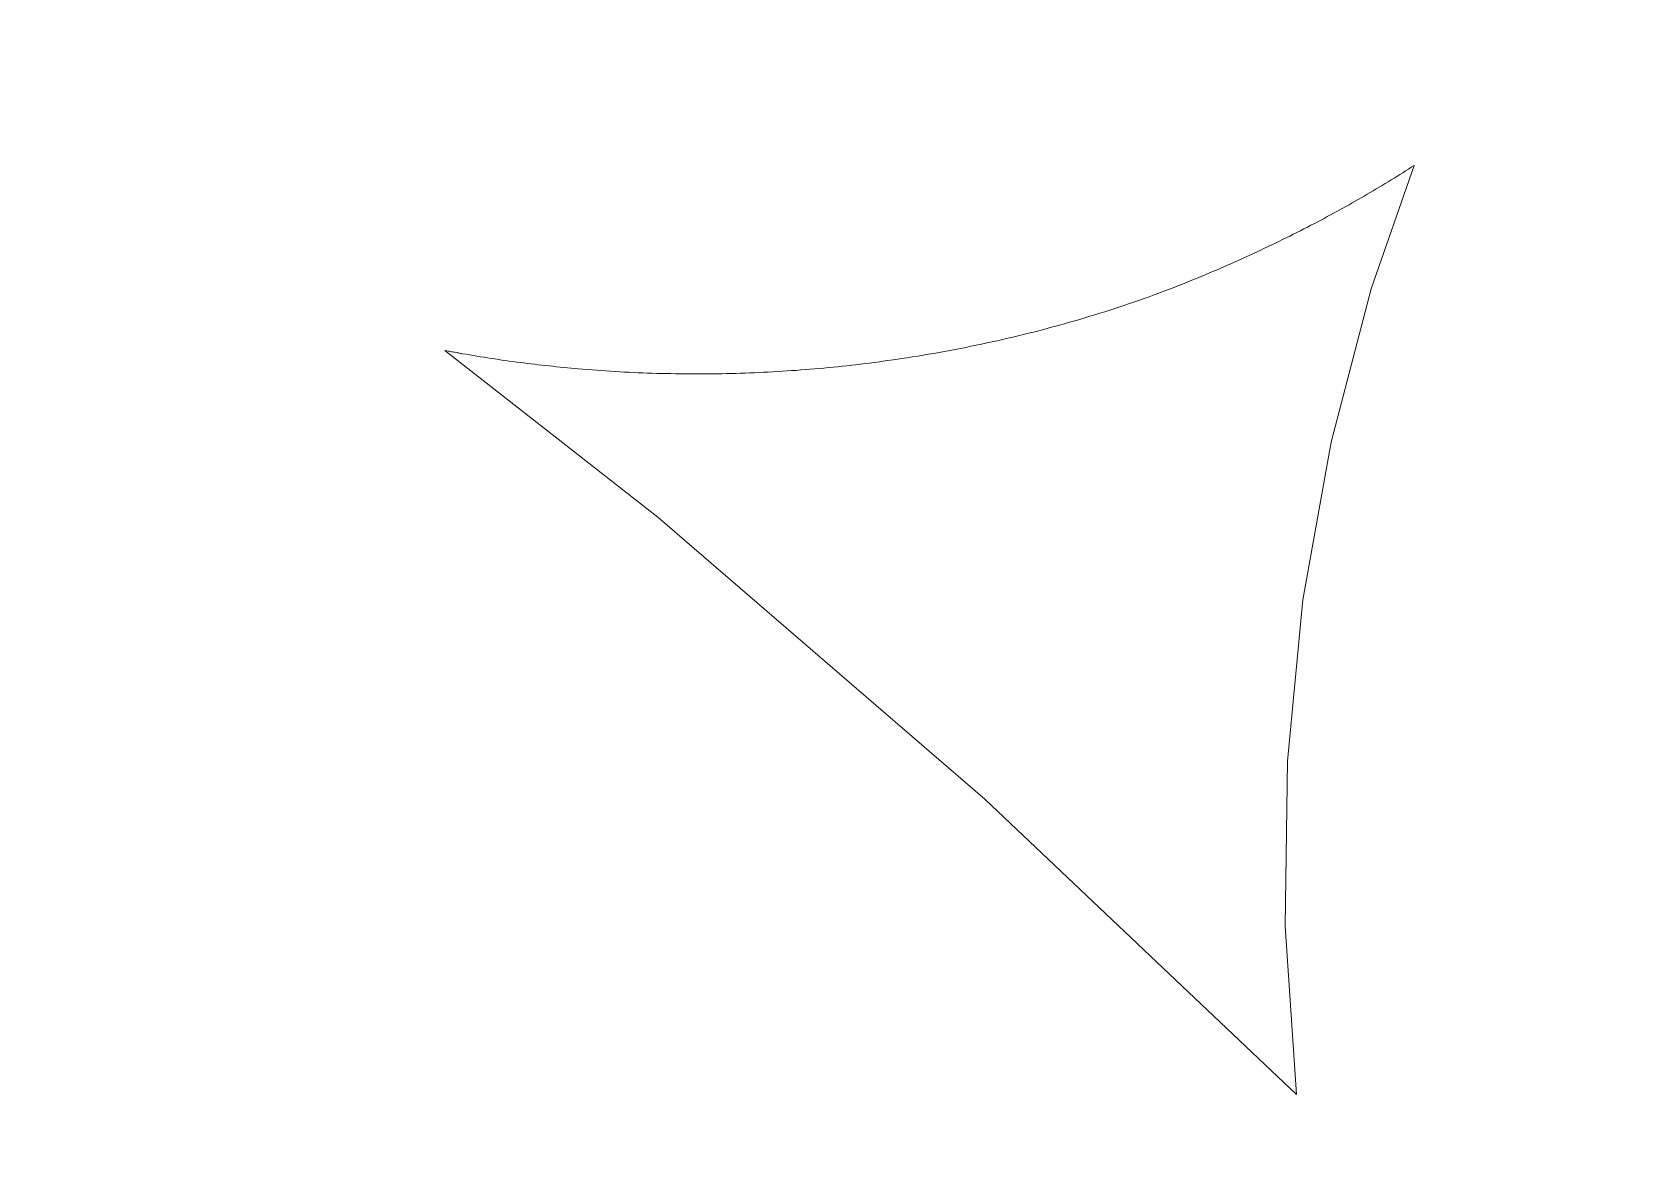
# Model space of a CAD drawing. Header units: centimetres. Extents: x -9.6 to 4.8, y -4.9 to 13.
# Drawn here: x -6.483 to -5.555, y 2.351 to 3.009 of the extents above; entities that cross this region are included whole.
import ezdxf

# ---------------------------------------------------------------- set-up
doc = ezdxf.new("R2010")
doc.units = ezdxf.units.CM
doc.header["$MEASUREMENT"] = 0
doc.layers.add('layer 1', color=7, linetype='Continuous')

msp = doc.modelspace()

# ---------------------------------------------------------------- linework, layer by layer
at = {"layer": 'layer 1', "color": 242, "lineweight": 9}
for points, knots in [([(-9.64025, 13.0189), (-9.64025, 13.0189), (-2.76854, 13.0189), (-2.76854, 13.0189), (-2.76854, 13.0189), (-2.76854, 13.0189), (-2.76854, -4.91628), (-2.76854, -4.91628), (-2.76854, -4.91628), (-2.76854, -4.91628), (-9.64025, -4.91628), (-9.64025, -4.91628), (-9.64025, -4.91628), (-9.64025, -4.91628), (-9.64025, 13.0189), (-9.64025, 13.0189)], [0, 0, 0, 0, 0.2, 0.2, 0.2, 0.2, 0.4, 0.4, 0.4, 0.4, 0.6, 0.6, 0.6, 0.6, 1, 1, 1, 1]), ([(-5.68258, 2.93207), (-5.68258, 2.93207), (-5.70745, 2.8606), (-5.70745, 2.8606), (-5.70745, 2.8606), (-5.70745, 2.8606), (-5.73076, 2.77169), (-5.73076, 2.77169), (-5.73076, 2.77169), (-5.73076, 2.77169), (-5.74706, 2.68035), (-5.74706, 2.68035), (-5.74706, 2.68035), (-5.74706, 2.68035), (-5.75602, 2.58679), (-5.75602, 2.58679), (-5.75602, 2.58679), (-5.75602, 2.58679), (-5.75738, 2.49113), (-5.75738, 2.49113), (-5.75738, 2.49113), (-5.75738, 2.49113), (-5.75085, 2.39358), (-5.75085, 2.39358), (-5.75085, 2.39358), (-5.75085, 2.39358), (-5.93129, 2.5648), (-5.93129, 2.5648), (-5.93129, 2.5648), (-5.93129, 2.5648), (-6.1209, 2.72823), (-6.1209, 2.72823), (-6.1209, 2.72823), (-6.1209, 2.72823), (-6.24426, 2.8248), (-6.24426, 2.8248), (-6.24426, 2.8248), (-6.24343, 2.82464), (-6.24259, 2.82449), (-6.24176, 2.82435), (-6.24176, 2.82435), (-6.24086, 2.82418), (-6.23999, 2.82401), (-6.23909, 2.82385), (-6.23909, 2.82385), (-6.23817, 2.82368), (-6.23726, 2.82351), (-6.23632, 2.82335), (-6.23632, 2.82335), (-6.23553, 2.8232), (-6.23471, 2.82305), (-6.23392, 2.82293), (-6.23392, 2.82293), (-6.22842, 2.82195), (-6.22289, 2.82105), (-6.21737, 2.8202), (-6.21737, 2.8202), (-6.2118, 2.81936), (-6.20624, 2.81857), (-6.20065, 2.81784), (-6.20065, 2.81784), (-6.19505, 2.81711), (-6.18942, 2.81645), (-6.18379, 2.81584), (-6.18379, 2.81584), (-6.17816, 2.81522), (-6.17253, 2.81467), (-6.1669, 2.81417), (-6.1669, 2.81417), (-6.1598, 2.81357), (-6.15269, 2.81305), (-6.14556, 2.81263), (-6.14556, 2.81263), (-6.13841, 2.81219), (-6.13124, 2.81186), (-6.12409, 2.81163), (-6.12409, 2.81163), (-6.11694, 2.8114), (-6.10977, 2.81128), (-6.10262, 2.81123), (-6.10262, 2.81123), (-6.09543, 2.81119), (-6.08825, 2.81126), (-6.08106, 2.8114), (-6.08106, 2.8114), (-6.07387, 2.81155), (-6.0667, 2.8118), (-6.05951, 2.81215), (-6.05951, 2.81215), (-6.05234, 2.81251), (-6.04519, 2.81294), (-6.03802, 2.81349), (-6.03802, 2.81349), (-6.03089, 2.81403), (-6.02374, 2.81465), (-6.01663, 2.8154), (-6.01663, 2.8154), (-6.00956, 2.81613), (-6.0025, 2.81695), (-5.99545, 2.81786), (-5.99545, 2.81786), (-5.98703, 2.81897), (-5.97861, 2.8202), (-5.97021, 2.82157), (-5.97021, 2.82157), (-5.96195, 2.82291), (-5.95372, 2.82439), (-5.94551, 2.82599), (-5.94551, 2.82599), (-5.93731, 2.82758), (-5.92916, 2.82931), (-5.92103, 2.83116), (-5.92103, 2.83116), (-5.91303, 2.833), (-5.90505, 2.83496), (-5.8971, 2.83704), (-5.8971, 2.83704), (-5.88914, 2.83913), (-5.88122, 2.84136), (-5.87334, 2.84371), (-5.87334, 2.84371), (-5.86561, 2.84603), (-5.85794, 2.84846), (-5.85028, 2.85103), (-5.85028, 2.85103), (-5.84272, 2.85359), (-5.83517, 2.85626), (-5.82769, 2.85907), (-5.82769, 2.85907), (-5.82039, 2.86183), (-5.81312, 2.8647), (-5.80593, 2.8677), (-5.80593, 2.8677), (-5.80009, 2.87016), (-5.79427, 2.87267), (-5.78848, 2.87521), (-5.78848, 2.87521), (-5.78277, 2.87775), (-5.77708, 2.88034), (-5.77143, 2.88301), (-5.77143, 2.88301), (-5.7658, 2.88563), (-5.76021, 2.88834), (-5.75467, 2.89111), (-5.75467, 2.89111), (-5.74921, 2.89382), (-5.74379, 2.8966), (-5.73839, 2.89943), (-5.73839, 2.89943), (-5.73351, 2.902), (-5.72867, 2.90462), (-5.72386, 2.90729), (-5.72386, 2.90729), (-5.71915, 2.90992), (-5.71444, 2.91258), (-5.70979, 2.91532), (-5.70979, 2.91532), (-5.70514, 2.91803), (-5.70051, 2.9208), (-5.69593, 2.92363), (-5.69593, 2.92363), (-5.69144, 2.92638), (-5.687, 2.9292), (-5.68258, 2.93207)], [0, 0, 0, 0, 0.02381, 0.02381, 0.02381, 0.02381, 0.047619, 0.047619, 0.047619, 0.047619, 0.071429, 0.071429, 0.071429, 0.071429, 0.095238, 0.095238, 0.095238, 0.095238, 0.119048, 0.119048, 0.119048, 0.119048, 0.142857, 0.142857, 0.142857, 0.142857, 0.166667, 0.166667, 0.166667, 0.166667, 0.190476, 0.190476, 0.190476, 0.190476, 0.214286, 0.214286, 0.214286, 0.214286, 0.238095, 0.238095, 0.238095, 0.238095, 0.261905, 0.261905, 0.261905, 0.261905, 0.285714, 0.285714, 0.285714, 0.285714, 0.309524, 0.309524, 0.309524, 0.309524, 0.333333, 0.333333, 0.333333, 0.333333, 0.357143, 0.357143, 0.357143, 0.357143, 0.380952, 0.380952, 0.380952, 0.380952, 0.404762, 0.404762, 0.404762, 0.404762, 0.428571, 0.428571, 0.428571, 0.428571, 0.452381, 0.452381, 0.452381, 0.452381, 0.47619, 0.47619, 0.47619, 0.47619, 0.5, 0.5, 0.5, 0.5, 0.52381, 0.52381, 0.52381, 0.52381, 0.547619, 0.547619, 0.547619, 0.547619, 0.571429, 0.571429, 0.571429, 0.571429, 0.595238, 0.595238, 0.595238, 0.595238, 0.619048, 0.619048, 0.619048, 0.619048, 0.642857, 0.642857, 0.642857, 0.642857, 0.666667, 0.666667, 0.666667, 0.666667, 0.690476, 0.690476, 0.690476, 0.690476, 0.714286, 0.714286, 0.714286, 0.714286, 0.738095, 0.738095, 0.738095, 0.738095, 0.761905, 0.761905, 0.761905, 0.761905, 0.785714, 0.785714, 0.785714, 0.785714, 0.809524, 0.809524, 0.809524, 0.809524, 0.833333, 0.833333, 0.833333, 0.833333, 0.857143, 0.857143, 0.857143, 0.857143, 0.880952, 0.880952, 0.880952, 0.880952, 0.904762, 0.904762, 0.904762, 0.904762, 0.928571, 0.928571, 0.928571, 0.928571, 0.952381, 0.952381, 0.952381, 0.952381, 1, 1, 1, 1])]:
    msp.add_open_spline(points, degree=3, knots=knots, dxfattribs=at)

doc.saveas('drawing.dxf')
